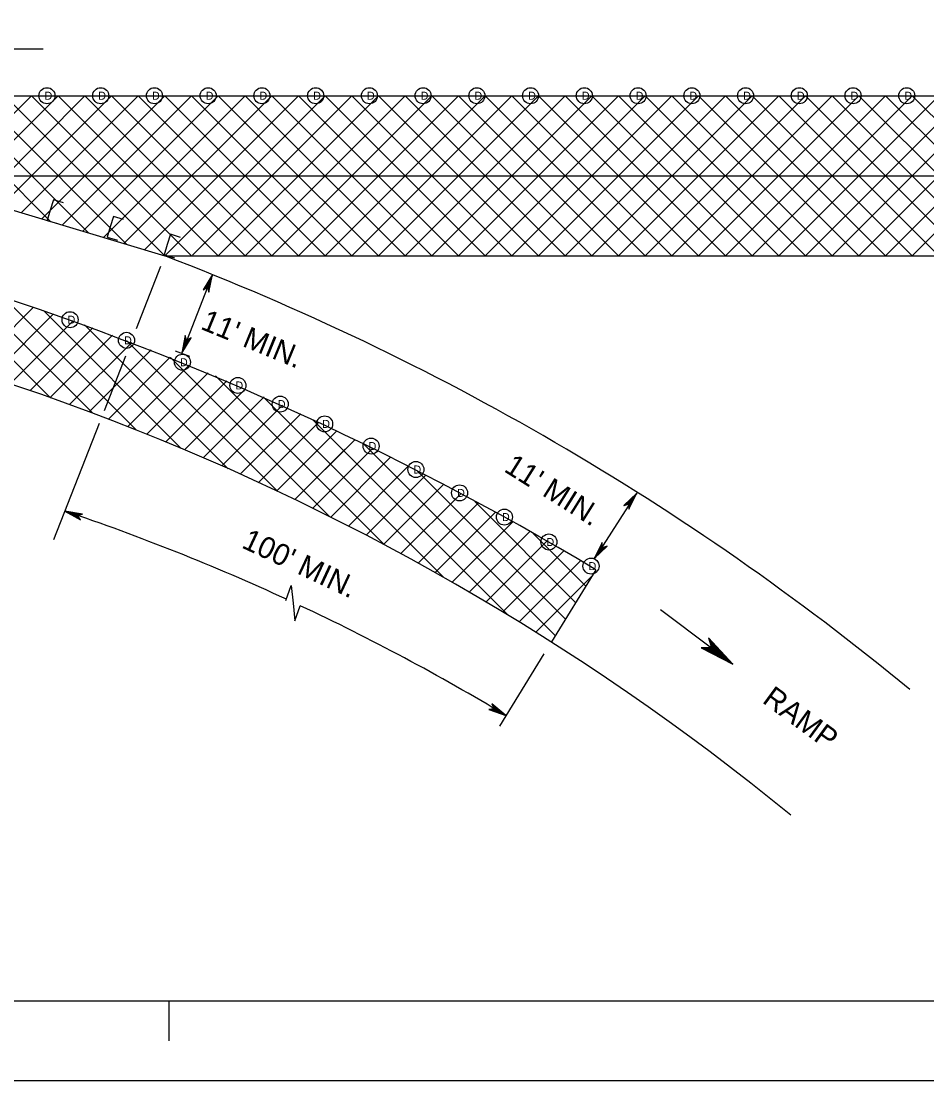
# Model space of a CAD drawing. Extents: x 499945 to 500993, y 499985 to 500645.
# Drawn here: x 500415.6 to 500585.2, y 499985 to 500183.4 of the extents above; entities that cross this region are included whole.
import ezdxf

# ---------------------------------------------------------------- set-up
doc = ezdxf.new("R2010")
doc.units = 0
for name, color, linetype in [('1', 7, 'Continuous'), ('24', 7, 'Continuous'), ('39', 7, 'Continuous'), ('41', 7, 'Continuous'), ('5', 7, 'Continuous'), ('56', 7, 'Continuous'), ('60', 7, 'Continuous')]:
    doc.layers.add(name, color=color, linetype=linetype)

msp = doc.modelspace()

# ---------------------------------------------------------------- linework, layer by layer
at = {"layer": '1'}
for p, q in [((500409.78, 500178.15), (500419.77, 500178.15)), ((500075.9, 500169.4), (500661.95, 500169.4)), ((500342.61, 500169.4), (500661.95, 500169.4)), ((500421.16, 500145.83), (500397.59, 500169.4)), ((500400.28, 500152.1), (500417.58, 500169.4)), ((500428.29, 500143.69), (500402.59, 500169.4)), ((500404.12, 500150.94), (500422.58, 500169.4)), ((500435.43, 500141.55), (500407.59, 500169.4)), ((500407.97, 500149.79), (500427.57, 500169.4)), ((500411.81, 500148.64), (500432.57, 500169.4)), ((500442.56, 500139.42), (500412.58, 500169.4)), ((500415.65, 500147.48), (500437.56, 500169.4)), ((500447.56, 500139.42), (500417.58, 500169.4)), ((500419.5, 500146.33), (500442.56, 500169.4)), ((500452.55, 500139.42), (500422.58, 500169.4)), ((500423.34, 500145.18), (500447.56, 500169.4)), ((500427.18, 500144.02), (500452.55, 500169.4)), ((500457.55, 500139.42), (500427.57, 500169.4)), ((500431.03, 500142.87), (500457.55, 500169.4)), ((500462.54, 500139.42), (500432.57, 500169.4)), ((500434.87, 500141.72), (500462.54, 500169.4)), ((500467.54, 500139.42), (500437.56, 500169.4)), ((500438.71, 500140.57), (500467.54, 500169.4)), ((500472.54, 500139.42), (500442.56, 500169.4)), ((500477.53, 500139.42), (500447.56, 500169.4)), ((500461.1, 500160.84), (500452.55, 500169.4)), ((500462.85, 500164.09), (500457.55, 500169.4)), ((500467.41, 500164.53), (500462.54, 500169.4)), ((500472.4, 500164.53), (500467.54, 500169.4)), ((500467.68, 500164.53), (500472.54, 500169.4)), ((500477.4, 500164.53), (500472.54, 500169.4)), ((500472.67, 500164.53), (500477.53, 500169.4)), ((500477.53, 500139.42), (500507.51, 500169.4)), ((500482.39, 500164.53), (500477.53, 500169.4)), ((500477.67, 500164.53), (500482.53, 500169.4)), ((500482.53, 500139.42), (500512.51, 500169.4)), ((500487.39, 500164.53), (500482.53, 500169.4)), ((500482.66, 500164.53), (500487.53, 500169.4)), ((500487.53, 500139.42), (500517.5, 500169.4)), ((500493.79, 500163.13), (500487.53, 500169.4)), ((500487.66, 500164.53), (500492.52, 500169.4)), ((500491.57, 500163.44), (500497.52, 500169.4)), ((500492.52, 500139.42), (500522.5, 500169.4)), ((500522.5, 500139.42), (500492.52, 500169.4)), ((500495.54, 500162.42), (500502.51, 500169.4)), ((500497.52, 500139.42), (500527.5, 500169.4)), ((500527.5, 500139.42), (500497.52, 500169.4)), ((500502.51, 500139.42), (500532.49, 500169.4)), ((500532.49, 500139.42), (500502.51, 500169.4)), ((500507.51, 500139.42), (500537.49, 500169.4)), ((500537.49, 500139.42), (500507.51, 500169.4)), ((500512.51, 500139.42), (500542.48, 500169.4)), ((500542.48, 500139.42), (500512.51, 500169.4)), ((500517.5, 500139.42), (500547.48, 500169.4)), ((500547.48, 500139.42), (500517.5, 500169.4)), ((500522.5, 500139.42), (500552.48, 500169.4)), ((500552.48, 500139.42), (500522.5, 500169.4)), ((500527.5, 500139.42), (500557.47, 500169.4)), ((500557.47, 500139.42), (500527.5, 500169.4)), ((500532.49, 500139.42), (500562.47, 500169.4)), ((500562.47, 500139.42), (500532.49, 500169.4)), ((500537.49, 500139.42), (500567.47, 500169.4)), ((500567.47, 500139.42), (500537.49, 500169.4)), ((500542.48, 500139.42), (500572.46, 500169.4)), ((500572.46, 500139.42), (500542.48, 500169.4)), ((500547.48, 500139.42), (500577.46, 500169.4)), ((500577.46, 500139.42), (500547.48, 500169.4)), ((500552.48, 500139.42), (500582.45, 500169.4)), ((500582.45, 500139.42), (500552.48, 500169.4)), ((500557.47, 500139.42), (500587.45, 500169.4)), ((500587.45, 500139.42), (500557.47, 500169.4)), ((500562.47, 500139.42), (500592.45, 500169.4)), ((500592.45, 500139.42), (500562.47, 500169.4)), ((500567.47, 500139.42), (500597.44, 500169.4)), ((500597.44, 500139.42), (500567.47, 500169.4)), ((500572.46, 500139.42), (500602.44, 500169.4)), ((500602.44, 500139.42), (500572.46, 500169.4)), ((500577.46, 500139.42), (500607.43, 500169.4)), ((500607.43, 500139.42), (500577.46, 500169.4)), ((500582.45, 500139.42), (500612.43, 500169.4)), ((500612.43, 500139.42), (500582.45, 500169.4)), ((500354.16, 500165.93), (500442.54, 500139.42)), ((500442.56, 500139.42), (500467.68, 500164.53)), ((500447.72, 500139.58), (500472.67, 500164.53)), ((500452.55, 500139.42), (500477.67, 500164.53)), ((500457.55, 500139.42), (500482.66, 500164.53)), ((500462.54, 500139.42), (500487.66, 500164.53)), ((500487.53, 500139.42), (500462.85, 500164.09)), ((500492.52, 500139.42), (500467.41, 500164.53)), ((500497.52, 500139.42), (500472.4, 500164.53)), ((500502.51, 500139.42), (500477.4, 500164.53)), ((500507.51, 500139.42), (500482.4, 500164.53)), ((500512.51, 500139.42), (500487.39, 500164.53)), ((500467.54, 500139.42), (500491.57, 500163.44)), ((500472.54, 500139.42), (500495.54, 500162.42)), ((500517.5, 500139.42), (500493.79, 500163.13)), ((500482.53, 500139.42), (500461.1, 500160.84)), ((500366.29, 500154.41), (500661.95, 500154.41)), ((500442.54, 500139.42), (500661.95, 500139.42)), ((500421.16, 500112.86), (500397.99, 500136.02)), ((500429.03, 500109.98), (500405.08, 500133.93)), ((500437.17, 500106.84), (500412.35, 500131.66)), ((500406.08, 500117.92), (500417.97, 500129.81)), ((500409.86, 500116.71), (500421.7, 500128.55)), ((500445.62, 500103.39), (500419.81, 500129.19)), ((500413.61, 500115.47), (500425.4, 500127.26)), ((500454.42, 500099.58), (500427.48, 500126.51)), ((500417.34, 500114.2), (500429.08, 500125.94)), ((500421.04, 500112.9), (500432.74, 500124.6)), ((500424.71, 500111.58), (500436.37, 500123.23)), ((500463.63, 500095.36), (500435.39, 500123.6)), ((500428.36, 500110.23), (500439.97, 500121.84)), ((500431.99, 500108.86), (500443.55, 500120.43)), ((500473.34, 500090.65), (500443.57, 500120.42)), ((500435.59, 500107.46), (500447.11, 500118.99)), ((500439.16, 500106.04), (500450.65, 500117.53)), ((500483.61, 500085.38), (500452.05, 500116.94)), ((500442.71, 500104.6), (500454.16, 500116.04)), ((500446.24, 500103.12), (500457.65, 500114.54)), ((500449.74, 500101.63), (500461.11, 500113.01)), ((500494.71, 500079.27), (500461.21, 500112.78)), ((500453.22, 500100.11), (500464.56, 500111.45)), ((500456.67, 500098.57), (500467.98, 500109.88)), ((500506.7, 500072.28), (500470.32, 500108.66)), ((500460.1, 500097.01), (500471.3, 500108.21)), ((500463.51, 500095.42), (500474.7, 500106.61)), ((500466.9, 500093.81), (500478.09, 500105)), ((500467.76, 500094.67), (500476.32, 500103.23)), ((500470.26, 500092.18), (500481.45, 500103.36)), ((500515.63, 500068.35), (500479.84, 500104.13)), ((500473.54, 500090.46), (500484.79, 500101.71)), ((500476.92, 500088.84), (500488.12, 500100.05)), ((500517.52, 500071.45), (500489.74, 500099.23)), ((500480.21, 500087.15), (500491.43, 500098.36)), ((500483.49, 500085.42), (500494.71, 500096.65)), ((500486.74, 500083.68), (500497.99, 500094.93)), ((500489.97, 500081.92), (500501.24, 500093.19)), ((500519.45, 500074.51), (500500.55, 500093.41)), ((500473.6, 500090.52), (500474.24, 500091.16)), ((500493.18, 500080.13), (500504.47, 500091.43)), ((500496.36, 500078.32), (500507.69, 500089.65)), ((500499.53, 500076.5), (500510.89, 500087.85)), ((500521.35, 500077.61), (500511.5, 500087.46)), ((500502.67, 500074.65), (500514.07, 500086.04)), ((500505.8, 500072.78), (500517.23, 500084.21)), ((500508.9, 500070.89), (500520.38, 500082.36)), ((500511.99, 500068.97), (500522.59, 500079.58)), ((500465.18, 500074.89), (500466.18, 500077.72)), ((500466.18, 500077.72), (500466.54, 500074.41)), ((500466.54, 500074.41), (500466.9, 500071.11)), ((500466.9, 500071.11), (500467.9, 500073.93)), ((500000, 500000), (500990, 500000)), ((500443.35, 499992.5), (500443.35, 500000)), ((500993, 499985), (499944.83, 499985))]:
    msp.add_line(p, q, dxfattribs=at)
for centre, radius, start, end in [((500265.78, 499675.33), 464.3, 50.7214, 88.2768), ((500264.29, 499672.67), 499.62, 50.5103, 69.1015)]:
    msp.add_arc(centre, radius, start, end, dxfattribs=at)
at = {"layer": '24'}
msp.add_line((500535.34, 500073.2), (500544.87, 500066.02), dxfattribs=at)
for points in [[(500451.45, 500135.92), (500449.7, 500133.04), (500450.53, 500133.56), (500450.79, 500132.63), (500451.45, 500135.92), (500451.38, 500135.71), (500449.77, 500133.11), (500450.56, 500133.62), (500450.79, 500132.77), (500451.35, 500135.59), (500451.29, 500135.5), (500449.92, 500133.26), (500450.57, 500133.63), (500450.77, 500132.91), (500451.27, 500135.45), (500451.25, 500135.34), (500450.05, 500133.39), (500450.57, 500133.66), (500450.78, 500133.09), (500451.13, 500135.04), (500451.06, 500134.87), (500450.19, 500133.52), (500450.57, 500133.69), (500450.76, 500133.27), (500451.03, 500134.84), (500450.96, 500134.68), (500450.34, 500133.65), (500450.64, 500133.78), (500450.76, 500133.47), (500450.91, 500134.53), (500450.83, 500134.38), (500450.45, 500133.76), (500450.64, 500133.81), (500450.73, 500133.57), (500450.82, 500134.29), (500450.54, 500133.9), (500450.69, 500133.91), (500450.73, 500133.68), (500450.79, 500134.17), (500450.61, 500133.92), (500450.75, 500134), (500450.75, 500133.84), (500450.72, 500134.01), (500450.67, 500133.95)], [(500445.69, 500121.19), (500447.45, 500124.08), (500446.61, 500123.55), (500446.36, 500124.49), (500445.69, 500121.19), (500445.76, 500121.4), (500447.37, 500124.01), (500446.58, 500123.5), (500446.35, 500124.34), (500445.8, 500121.52), (500445.85, 500121.61), (500447.22, 500123.85), (500446.58, 500123.48), (500446.37, 500124.2), (500445.87, 500121.66), (500445.9, 500121.77), (500447.1, 500123.72), (500446.57, 500123.46), (500446.36, 500124.02), (500446.01, 500122.07), (500446.08, 500122.24), (500446.96, 500123.6), (500446.57, 500123.42), (500446.38, 500123.85), (500446.11, 500122.27), (500446.18, 500122.43), (500446.81, 500123.46), (500446.51, 500123.33), (500446.39, 500123.65), (500446.23, 500122.59), (500446.31, 500122.74), (500446.7, 500123.35), (500446.51, 500123.3), (500446.41, 500123.54), (500446.33, 500122.82), (500446.6, 500123.22), (500446.46, 500123.2), (500446.41, 500123.44), (500446.35, 500122.94), (500446.54, 500123.19), (500446.4, 500123.11), (500446.39, 500123.27), (500446.43, 500123.1), (500446.47, 500123.17)], [(500530.89, 500095.02), (500528.47, 500092.67), (500529.41, 500092.97), (500529.42, 500092), (500530.89, 500095.02), (500530.77, 500094.84), (500528.56, 500092.72), (500529.45, 500093.02), (500529.46, 500092.14), (500530.7, 500094.73), (500530.63, 500094.65), (500528.74, 500092.83), (500529.46, 500093.03), (500529.48, 500092.28), (500530.6, 500094.61), (500530.54, 500094.51), (500528.89, 500092.93), (500529.47, 500093.05), (500529.53, 500092.45), (500530.36, 500094.25), (500530.25, 500094.1), (500529.06, 500093.01), (500529.48, 500093.09), (500529.56, 500092.62), (500530.21, 500094.08), (500530.1, 500093.95), (500529.24, 500093.1), (500529.56, 500093.15), (500529.6, 500092.82), (500530.01, 500093.81), (500529.9, 500093.68), (500529.37, 500093.18), (500529.57, 500093.19), (500529.6, 500092.92), (500529.86, 500093.6), (500529.5, 500093.29), (500529.65, 500093.27), (500529.63, 500093.03), (500529.81, 500093.5), (500529.57, 500093.29), (500529.73, 500093.34), (500529.69, 500093.19), (500529.7, 500093.36), (500529.64, 500093.31)], [(500423.81, 500091.65), (500426.74, 500089.99), (500426.19, 500090.81), (500427.12, 500091.1), (500423.81, 500091.65), (500424.02, 500091.59), (500426.67, 500090.06), (500426.13, 500090.84), (500426.97, 500091.1), (500424.13, 500091.56), (500424.23, 500091.5), (500426.51, 500090.21), (500426.12, 500090.84), (500426.83, 500091.07), (500424.28, 500091.49), (500424.39, 500091.47), (500426.38, 500090.33), (500426.09, 500090.84), (500426.65, 500091.08), (500424.69, 500091.36), (500424.87, 500091.3), (500426.25, 500090.46), (500426.06, 500090.85), (500426.48, 500091.05), (500424.89, 500091.27), (500425.06, 500091.2), (500426.11, 500090.61), (500425.97, 500090.91), (500426.28, 500091.04), (500425.21, 500091.16), (500425.37, 500091.08), (500425.99, 500090.72), (500425.94, 500090.91), (500426.18, 500091.01), (500425.45, 500091.07), (500425.86, 500090.81), (500425.83, 500090.95), (500426.07, 500091.01), (500425.57, 500091.05), (500425.83, 500090.87), (500425.75, 500091.01), (500425.9, 500091.02), (500425.73, 500090.98), (500425.8, 500090.94)], [(500522.91, 500082.76), (500525.37, 500085.08), (500524.43, 500084.79), (500524.43, 500085.76), (500522.91, 500082.76), (500523.04, 500082.94), (500525.28, 500085.03), (500524.38, 500084.75), (500524.38, 500085.62), (500523.1, 500083.05), (500523.18, 500083.12), (500525.09, 500084.92), (500524.37, 500084.73), (500524.37, 500085.48), (500523.21, 500083.17), (500523.26, 500083.26), (500524.94, 500084.83), (500524.36, 500084.71), (500524.31, 500085.31), (500523.46, 500083.52), (500523.57, 500083.67), (500524.77, 500084.74), (500524.35, 500084.67), (500524.28, 500085.14), (500523.6, 500083.69), (500523.72, 500083.82), (500524.59, 500084.65), (500524.27, 500084.61), (500524.23, 500084.94), (500523.81, 500083.96), (500523.92, 500084.09), (500524.45, 500084.57), (500524.26, 500084.58), (500524.23, 500084.84), (500523.96, 500084.16), (500524.32, 500084.47), (500524.18, 500084.49), (500524.2, 500084.73), (500524.01, 500084.27), (500524.26, 500084.47), (500524.1, 500084.42), (500524.14, 500084.58), (500524.13, 500084.41), (500524.19, 500084.46)], [(500548.91, 500062.98), (500544.31, 500067.92), (500544.87, 500066.02), (500542.93, 500066.04), (500548.91, 500062.98), (500548.55, 500063.24), (500544.4, 500067.74), (500544.96, 500065.94), (500543.2, 500065.95), (500548.35, 500063.36), (500548.19, 500063.52), (500544.62, 500067.36), (500544.99, 500065.92), (500543.5, 500065.91), (500548.11, 500063.58), (500547.91, 500063.69), (500544.8, 500067.05), (500545.03, 500065.9), (500543.83, 500065.79), (500547.4, 500064.08), (500547.1, 500064.3), (500544.97, 500066.72), (500545.1, 500065.87), (500544.18, 500065.74), (500547.07, 500064.37), (500546.8, 500064.6), (500545.15, 500066.35), (500545.23, 500065.71), (500544.56, 500065.64), (500546.52, 500064.78), (500546.28, 500065.01), (500545.3, 500066.08), (500545.3, 500065.68), (500544.77, 500065.64), (500546.12, 500065.09), (500545.51, 500065.82), (500545.46, 500065.54), (500544.98, 500065.58), (500545.91, 500065.2), (500545.52, 500065.69), (500545.6, 500065.37), (500545.29, 500065.45), (500545.64, 500065.43), (500545.54, 500065.55)], [(500506.38, 500053.38), (500503.79, 500055.55), (500504.19, 500054.64), (500503.22, 500054.53), (500506.38, 500053.38), (500506.18, 500053.48), (500503.85, 500055.46), (500504.24, 500054.6), (500503.36, 500054.5), (500506.07, 500053.53), (500505.99, 500053.6), (500503.98, 500055.29), (500504.25, 500054.6), (500503.51, 500054.5), (500505.94, 500053.63), (500505.84, 500053.67), (500504.09, 500055.15), (500504.28, 500054.59), (500503.69, 500054.46), (500505.56, 500053.83), (500505.4, 500053.92), (500504.19, 500054.99), (500504.31, 500054.58), (500503.86, 500054.46), (500505.38, 500053.95), (500505.23, 500054.05), (500504.3, 500054.82), (500504.39, 500054.51), (500504.06, 500054.43), (500505.08, 500054.12), (500504.95, 500054.22), (500504.4, 500054.7), (500504.42, 500054.5), (500504.16, 500054.44), (500504.86, 500054.25), (500504.52, 500054.58), (500504.51, 500054.44), (500504.27, 500054.43), (500504.75, 500054.29), (500504.53, 500054.51), (500504.59, 500054.36), (500504.43, 500054.38), (500504.6, 500054.39), (500504.55, 500054.44)]]:
    msp.add_lwpolyline(points, dxfattribs=at)
at = {"layer": '39'}
msp.add_line((500444.47, 500121.67), (500447.18, 500120.62), dxfattribs=at)
at = {"layer": '41'}
msp.add_lwpolyline([(499944.83, 500645), (500993, 500645), (500993, 499985), (499944.83, 499985)], close=True, dxfattribs=at)
at = {"layer": '5'}
for p, q in [((500441.72, 500137.4), (500437.18, 500125.79)), ((500451.45, 500135.92), (500445.69, 500121.19)), ((500435.17, 500120.67), (500431.15, 500110.41)), ((500430.24, 500108.07), (500421.71, 500086.29)), ((500480.53, 500103.81), (500480.53, 500103.81)), ((500530.82, 500094.98), (500523.05, 500082.85)), ((500523.25, 500080.65), (500514.92, 500067.16)), ((500513.52, 500064.91), (500505.17, 500051.39))]:
    msp.add_line(p, q, dxfattribs=at)
for centre, radius, start, end in [((500235.44, 499600.78), 559.57, 59.0464, 72.5305), ((500289.42, 499693.57), 420.16, 65.2538, 71.3462), ((500289.42, 499693.57), 420.16, 58.9108, 64.8624)]:
    msp.add_arc(centre, radius, start, end, dxfattribs=at)
at = {"layer": '56'}
for points in [[(500423.58, 500149.33), (500421.67, 500149.9), (500421.09, 500147.99), (500420.52, 500146.07), (500422.43, 500145.5)], [(500434.81, 500146.2), (500432.9, 500146.77), (500432.32, 500144.86), (500431.75, 500142.94), (500433.66, 500142.37)], [(500445.49, 500142.88), (500443.58, 500143.46), (500443, 500141.54), (500442.43, 500139.63), (500444.34, 500139.06)]]:
    msp.add_lwpolyline(points, dxfattribs=at)
for centre in [(500420.47, 500169.4), (500430.53, 500169.4), (500440.59, 500169.4), (500450.65, 500169.4), (500460.71, 500169.4), (500470.78, 500169.4), (500480.84, 500169.4), (500490.9, 500169.4), (500500.96, 500169.4), (500511.02, 500169.4), (500521.08, 500169.4), (500531.15, 500169.4), (500541.21, 500169.4), (500551.27, 500169.4), (500561.33, 500169.4), (500571.39, 500169.4), (500581.45, 500169.4), (500424.79, 500127.47), (500435.36, 500123.61), (500445.83, 500119.51), (500456.21, 500115.16), (500464.14, 500111.67), (500472.46, 500107.97), (500481.15, 500103.81), (500489.54, 500099.43), (500497.72, 500095.05), (500506.12, 500090.53), (500514.44, 500085.86), (500522.33, 500081.34)]:
    msp.add_circle(centre, 1.5, dxfattribs=at)
at = {"layer": '60'}
for centre in [(500420.47, 500169.4), (500430.53, 500169.4), (500440.59, 500169.4), (500450.65, 500169.4), (500460.71, 500169.4), (500470.78, 500169.4), (500480.84, 500169.4), (500490.9, 500169.4), (500500.96, 500169.4), (500511.02, 500169.4), (500521.08, 500169.4), (500531.15, 500169.4), (500541.21, 500169.4), (500551.27, 500169.4), (500561.33, 500169.4), (500571.39, 500169.4), (500581.45, 500169.4), (500424.79, 500127.47), (500435.36, 500123.61), (500445.83, 500119.51), (500456.21, 500115.16), (500464.14, 500111.67), (500472.46, 500107.97), (500481.15, 500103.81), (500489.54, 500099.43), (500497.72, 500095.05), (500506.12, 500090.53), (500514.44, 500085.86), (500522.33, 500081.34)]:
    msp.add_circle(centre, 1.5, dxfattribs=at)

# ---------------------------------------------------------------- texts
at = {"layer": '1'}
for s, rotation, p in [("11' MIN.", 337.6493, (500449.05, 500125.8)), ("11' MIN.", 327.8289, (500505.84, 500099.18)), ("100' MIN.", 334.9389, (500456.74, 500084.88))]:
    msp.add_text(s, height=4, rotation=rotation, dxfattribs=at).set_placement(p)
at = {"layer": '5'}
msp.add_text('RAMP', height=4, rotation=323.7307, dxfattribs=at).set_placement((500554.21, 500055.91))
at = {"layer": '56'}
for p in [(500420.01, 500168.65), (500430.07, 500168.65), (500440.13, 500168.65), (500450.19, 500168.65), (500460.25, 500168.65), (500470.32, 500168.65), (500480.38, 500168.65), (500490.44, 500168.65), (500500.5, 500168.65), (500510.56, 500168.65), (500520.62, 500168.65), (500530.69, 500168.65), (500540.75, 500168.65), (500550.81, 500168.65), (500560.87, 500168.65), (500570.93, 500168.65), (500580.99, 500168.65), (500424.33, 500126.72), (500434.9, 500122.86), (500445.37, 500118.76), (500455.75, 500114.41), (500463.68, 500110.92), (500472, 500107.22), (500480.69, 500103.06), (500489.08, 500098.68), (500497.26, 500094.3), (500505.66, 500089.78), (500513.98, 500085.11), (500521.87, 500080.59)]:
    msp.add_text('D', height=1.5, dxfattribs=at).set_placement(p)

doc.saveas('drawing.dxf')
